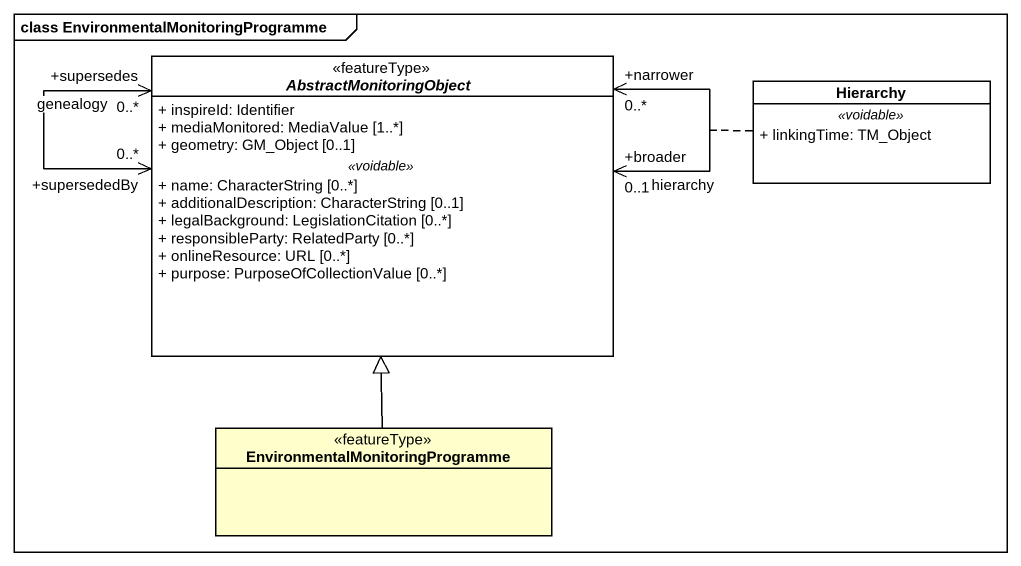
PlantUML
@startuml
mainframe class EnvironmentalMonitoringProgramme
hide circle
hide empty members
skinparam classAttributeIconSize 0
abstract class AbstractMonitoringObject <<featureType>> #FFFFFF {
  + inspireId: Identifier
  + mediaMonitored: MediaValue [1..*]
  + geometry: GM_Object [0..1]
  .. <<voidable>> ..
  + name: CharacterString [0..*]
  + additionalDescription: CharacterString [0..1]
  + legalBackground: LegislationCitation [0..*]
  + responsibleParty: RelatedParty [0..*]
  + onlineResource: URL [0..*]
  + purpose: PurposeOfCollectionValue [0..*]
}
class Hierarchy #FFFFFF {
  .. <<voidable>> ..
  + linkingTime: TM_Object
}
class "EnvironmentalMonitoringProgramme" as EnvironmentalMonitoringProgr <<featureType>>
AbstractMonitoringObject "+broader\n0..1" <--> "+narrower\n0..*" AbstractMonitoringObject : hierarchy
(AbstractMonitoringObject, AbstractMonitoringObject) .. Hierarchy
AbstractMonitoringObject "+supersedes\n0..*" <--> "+supersededBy\n0..*" AbstractMonitoringObject : genealogy
EnvironmentalMonitoringProgr -up-|> AbstractMonitoringObject
@enduml
